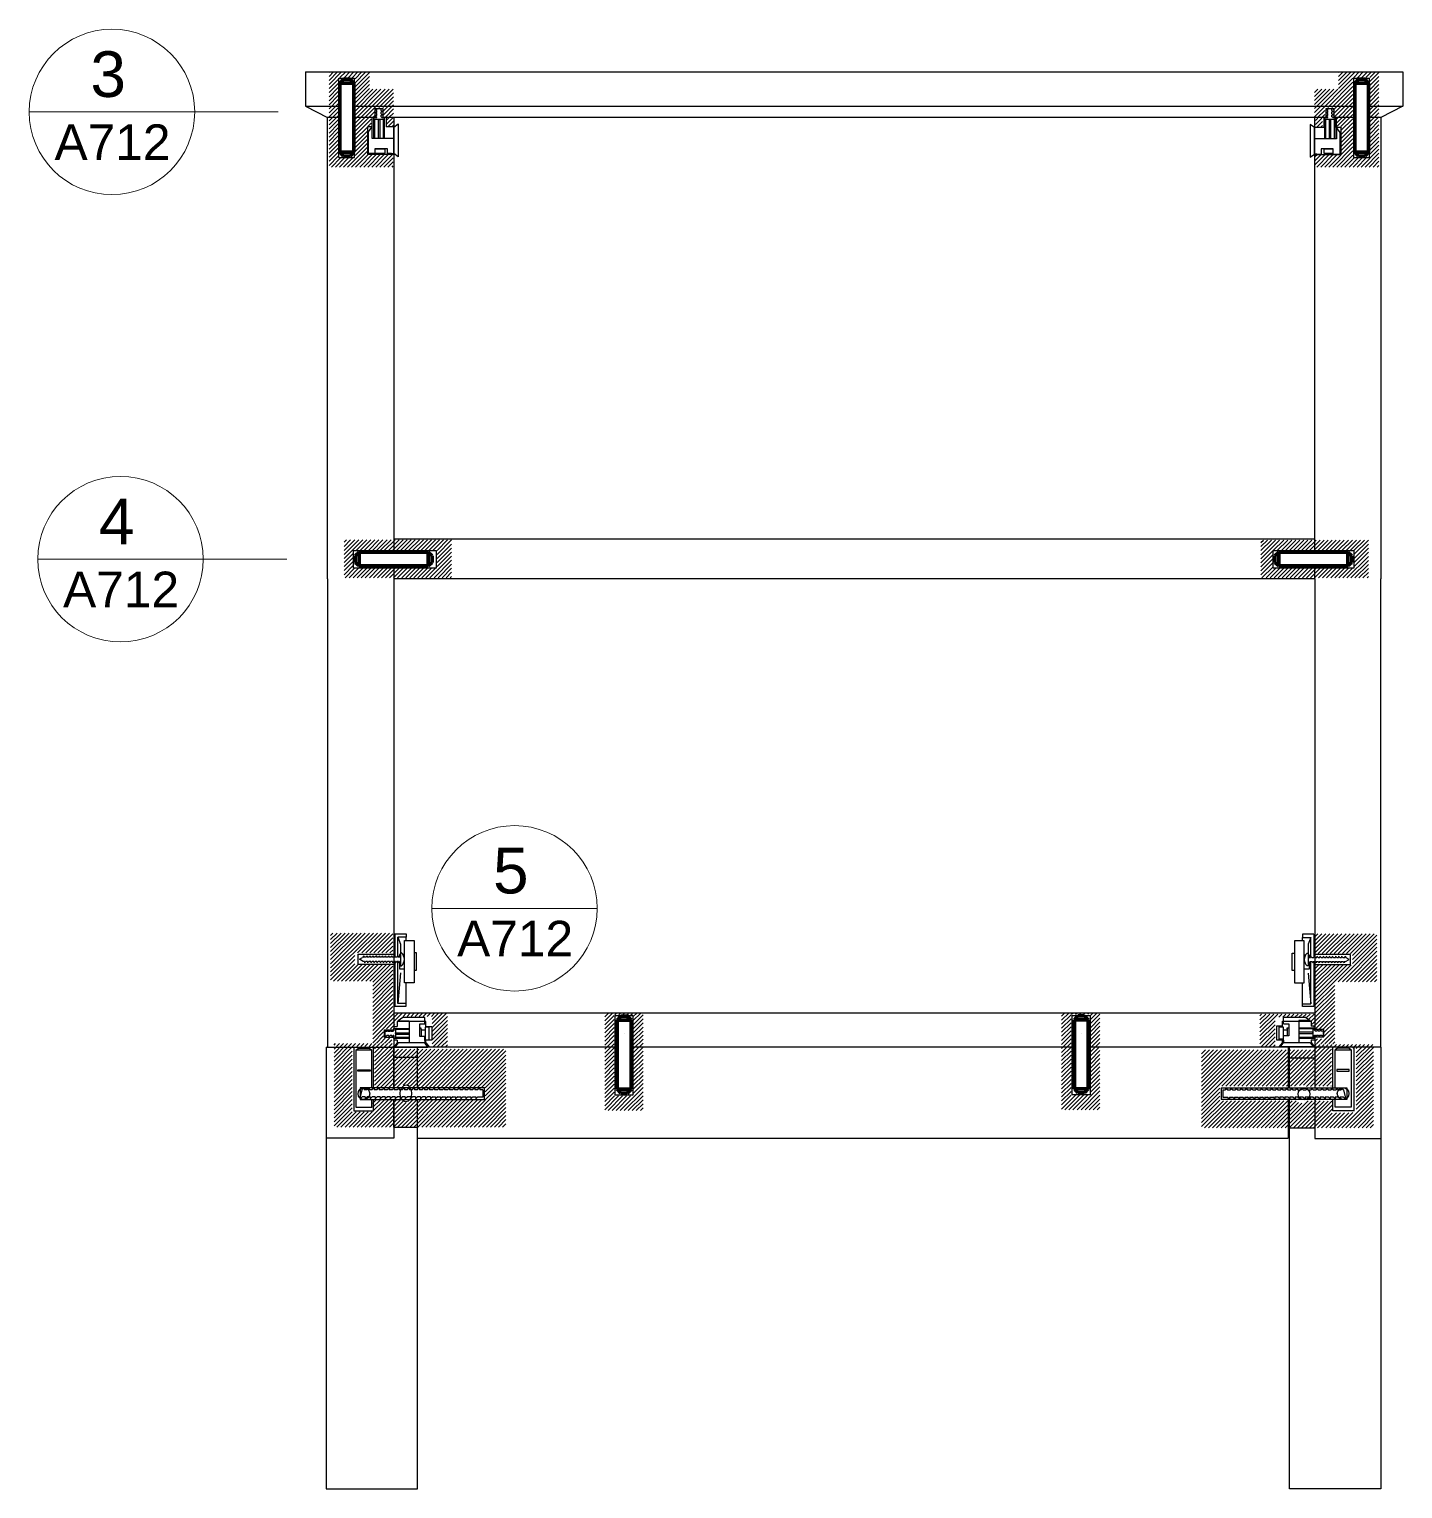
# Model space of a CAD drawing. Header units: centimetres. Extents: x -118 to 1001, y -481 to 203.
# Drawn here: x 749.8 to 809.9, y -164.6 to -100.8 of the extents above; entities that cross this region are included whole.
import ezdxf
from ezdxf.enums import TextEntityAlignment as Align

# ---------------------------------------------------------------- set-up
doc = ezdxf.new("R2010")
doc.units = ezdxf.units.CM
doc.header["$MEASUREMENT"] = 0
doc.linetypes.add('HIDDEN2', pattern=[0.1875, 0.125, -0.0625])
doc.layers.add('A-ANNO-SYMB', color=253, linetype='Continuous', lineweight=18)
for name, color, linetype in [('A-Furn', 8, 'Continuous'), ('linee di prosp', 6, 'Continuous'), ('linee in prospettp', 252, 'Continuous'), ('retini', 245, 'Continuous'), ('viti e cerniere', 3, 'Continuous')]:
    doc.layers.add(name, color=color, linetype=linetype)
doc.styles.get("Standard").update_dxf_attribs({"font": 'Arial.ttf'})
pattern_1 = [(45, (405.99261, -134.67835), (-0.088388348, 0.088388348), [])]
pattern_2 = [(45, (443.76872, -134.70884), (-0.088388348, 0.088388348), [])]

msp = doc.modelspace()

# ---------------------------------------------------------------- hatches: boundary and pattern name
at = {"layer": 'retini', "ltscale": 3}
h = msp.add_hatch(dxfattribs=at)
h.set_pattern_fill('ANSI31', color=256)
h.set_pattern_definition(pattern_1)
h.paths.add_polyline_path([(765.746, -103.395), (764.693, -103.395), (764.693, -102.641), (762.925, -102.641), (762.925, -104.14), (763.326, -104.14), (763.326, -102.89), (764.064, -102.894), (764.064, -104.14), (765.746, -104.14)])
h.paths.add_polyline_path([(764.923, -104.2), (765.298, -104.2), (765.298, -104.617), (765.456, -104.617), (765.456, -104.64), (765.746, -104.64), (765.746, -104.14), (764.064, -104.14), (764.064, -104.64), (764.772, -104.64), (764.772, -104.617), (764.923, -104.617)])
h.paths.add_polyline_path([(763.326, -104.14), (762.925, -104.14), (762.925, -104.64), (763.326, -104.64)])
h.paths.add_polyline_path([(763.326, -104.64), (762.925, -104.64), (762.925, -106.801), (765.726, -106.801), (765.726, -106.256), (764.589, -106.256), (764.587, -105.02), (764.772, -105.02), (764.772, -104.64), (764.064, -104.64), (764.064, -106.401), (763.326, -106.401)])
h = msp.add_hatch(dxfattribs=at)
h.set_pattern_fill('ANSI31', color=256)
h.set_pattern_definition([(45, (451.57194, -134.6773), (-0.088388348, 0.088388348), [])])
h.paths.add_polyline_path([(806.036, -103.394), (807.089, -103.394), (807.089, -102.64), (808.857, -102.64), (808.857, -104.139), (808.456, -104.139), (808.456, -102.889), (807.717, -102.893), (807.717, -104.139), (806.036, -104.139)])
h.paths.add_polyline_path([(806.859, -104.199), (806.484, -104.199), (806.484, -104.616), (806.326, -104.616), (806.326, -104.639), (806.036, -104.639), (806.036, -104.139), (807.717, -104.139), (807.717, -104.639), (807.009, -104.639), (807.009, -104.616), (806.859, -104.616)])
h.paths.add_polyline_path([(808.456, -104.139), (808.857, -104.139), (808.857, -104.639), (808.456, -104.639)])
h.paths.add_polyline_path([(808.456, -104.639), (808.857, -104.639), (808.857, -106.8), (806.056, -106.8), (806.056, -106.255), (807.193, -106.255), (807.194, -105.018), (807.009, -105.018), (807.009, -104.639), (807.717, -104.639), (807.717, -106.4), (808.456, -106.4)])
at = {"layer": 'retini'}
h = msp.add_hatch(dxfattribs=at)
h.set_pattern_fill('ANSI31', color=256)
h.set_pattern_definition(pattern_1)
h.paths.add_polyline_path([(765.748, -104.646), (765.434, -104.646), (765.434, -105.03), (765.748, -105.03)])
h = msp.add_hatch(dxfattribs=at)
h.set_pattern_fill('ANSI31', color=256)
h.set_pattern_definition([(45, (446.63414, -134.69509), (-0.088388348, 0.088388348), [])])
h.paths.add_polyline_path([(806.39, -104.662), (806.075, -104.662), (806.075, -105.046), (806.39, -105.046)])
at = {"layer": 'retini', "ltscale": 3}
h = msp.add_hatch(dxfattribs=at)
h.set_pattern_fill('ANSI31', color=256)
h.set_pattern_definition([(45, (365.88207, -134.66828), (-0.088388348, 0.088388348), [])])
h.paths.add_polyline_path([(765.934, -123.114), (763.584, -123.114), (763.582, -124.771), (765.934, -124.771), (765.934, -124.347), (763.999, -124.358), (763.999, -123.58), (765.934, -123.569)])
h.paths.add_polyline_path([(768.283, -123.114), (765.934, -123.114), (765.934, -123.569), (767.651, -123.569), (767.651, -124.347), (765.934, -124.347), (765.934, -124.771), (768.283, -124.771)])
h = msp.add_hatch(dxfattribs=at)
h.set_pattern_fill('ANSI31', color=256)
h.set_pattern_definition(pattern_1)
h.paths.add_polyline_path([(806.044, -123.124), (803.695, -123.124), (803.692, -124.781), (806.044, -124.781), (806.044, -124.357), (804.23, -124.357), (804.23, -123.579), (806.044, -123.579)])
h.paths.add_polyline_path([(808.394, -123.124), (806.044, -123.124), (806.044, -123.579), (807.762, -123.579), (807.762, -124.357), (806.044, -124.357), (806.044, -124.781), (808.394, -124.781)])
h = msp.add_hatch(dxfattribs=at)
h.set_pattern_fill('ANSI31', color=256)
h.set_pattern_definition(pattern_1)
h.paths.add_polyline_path([(765.715, -141.68), (764.054, -141.68), (764.054, -141.185), (765.711, -141.185), (765.711, -140.32), (762.992, -140.32), (762.992, -142.424), (764.837, -142.424), (764.837, -145.139), (765.674, -145.138), (765.674, -144.925), (765.312, -144.925), (765.312, -144.517), (765.718, -144.517), (765.753, -144.442), (765.753, -143.833), (765.715, -143.833)])
h.paths.add_polyline_path([(766.136, -143.971), (767.443, -143.971), (767.443, -145.289), (768.109, -145.289), (768.109, -143.833), (765.753, -143.833), (765.753, -144.413), (765.767, -144.413), (765.894, -144.143)])
h = msp.add_hatch(dxfattribs=at)
h.set_pattern_fill('ANSI31', color=256)
h.set_pattern_definition(pattern_2)
h.paths.add_polyline_path([(806.043, -141.711), (807.704, -141.711), (807.704, -141.216), (806.047, -141.216), (806.047, -140.35), (808.766, -140.35), (808.766, -142.455), (806.921, -142.455), (806.921, -145.17), (806.084, -145.169), (806.084, -144.956), (806.447, -144.956), (806.447, -144.547), (806.04, -144.547), (806.005, -144.473), (806.005, -143.864), (806.043, -143.864)])
h.paths.add_polyline_path([(805.622, -144.001), (804.315, -144.001), (804.315, -145.32), (803.649, -145.32), (803.649, -143.864), (806.005, -143.864), (806.005, -144.443), (805.991, -144.443), (805.864, -144.173)])
h = msp.add_hatch(dxfattribs=at)
h.set_pattern_fill('ANSI31', color=256)
h.set_pattern_definition(pattern_1)
h.paths.add_polyline_path([(775.4, -143.903), (776.248, -143.903), (776.248, -145.318), (776.661, -145.318), (776.661, -143.839), (774.987, -143.839), (774.987, -145.318), (775.4, -145.318)])
h.paths.add_polyline_path([(775.4, -145.318), (774.987, -145.318), (774.987, -148.087), (776.661, -148.087), (776.661, -145.318), (776.248, -145.318), (776.248, -147.451), (775.4, -147.451)])
h = msp.add_hatch(dxfattribs=at)
h.set_pattern_fill('ANSI31', color=256)
h.set_pattern_definition([(45, (425.97893, -134.647), (-0.088388348, 0.088388348), [])])
h.paths.add_polyline_path([(795.387, -143.871), (796.234, -143.871), (796.234, -145.286), (796.647, -145.286), (796.647, -143.808), (794.973, -143.808), (794.973, -145.286), (795.387, -145.286)])
h.paths.add_polyline_path([(795.387, -145.286), (794.973, -145.286), (794.973, -148.055), (796.647, -148.055), (796.647, -145.286), (796.234, -145.286), (796.234, -147.42), (795.387, -147.42)])
h = msp.add_hatch(dxfattribs=at)
h.set_pattern_fill('ANSI31', color=256)
h.set_pattern_definition(pattern_1)
h.paths.add_polyline_path([(763.938, -145.344), (764.079, -145.318), (763.142, -145.318), (763.142, -148.809), (765.753, -148.809), (765.753, -147.631), (765.729, -147.631), (764.83, -147.631), (764.83, -148.149), (763.938, -148.149)])
h.paths.add_polyline_path([(765.753, -145.318), (764.919, -145.318), (764.919, -147.061), (765.753, -147.061)], flags=17)
h.paths.add_polyline_path([(765.753, -145.161), (763.142, -145.161), (763.142, -145.318), (764.079, -145.318), (764.081, -145.283), (764.833, -145.283), (764.833, -145.318), (765.753, -145.318)])
edge = h.paths.add_edge_path()
edge.add_line((766.795, -145.751), (765.753, -145.751))
edge.add_line((765.753, -145.751), (765.753, -147.061))
edge.add_line((765.753, -147.061), (766.07, -147.061))
edge.add_arc((766.283, -147.198), 0.254, 32.73759, 147.26241, ccw=False)
edge.add_line((766.497, -147.061), (766.795, -147.061))
edge.add_line((766.795, -147.061), (766.795, -145.751))
edge = h.paths.add_edge_path()
edge.add_line((766.795, -147.631), (766.492, -147.631))
edge.add_arc((766.301, -147.499), 0.232, 214.73568, 325.26432, ccw=False)
edge.add_line((766.11, -147.631), (765.753, -147.631))
edge.add_line((765.753, -147.631), (765.753, -148.809))
edge.add_line((765.753, -148.809), (766.795, -148.809))
edge.add_line((766.795, -148.809), (766.795, -147.631))
h.paths.add_polyline_path([(766.795, -145.405), (765.753, -145.405), (765.753, -145.751), (766.795, -145.751)])
h.paths.add_polyline_path([(770.663, -145.405), (766.795, -145.405), (766.795, -147.061), (769.759, -147.061), (769.759, -147.631), (766.795, -147.631), (766.795, -148.809), (770.663, -148.809)])
h = msp.add_hatch(dxfattribs=at)
h.set_pattern_fill('ANSI31', color=256)
h.set_pattern_definition(pattern_2)
h.paths.add_polyline_path([(807.865, -145.372), (807.679, -145.348), (808.616, -145.348), (808.616, -148.84), (806.005, -148.84), (806.005, -147.661), (806.029, -147.661), (806.802, -147.681), (806.802, -148.198), (807.865, -148.177)])
h.paths.add_polyline_path([(806.005, -145.348), (806.779, -145.343), (806.779, -147.015), (806.005, -147.021)])
h.paths.add_polyline_path([(806.005, -145.191), (808.616, -145.191), (808.616, -145.348), (807.679, -145.348), (807.677, -145.314), (806.925, -145.314), (806.925, -145.348), (806.005, -145.348)])
edge = h.paths.add_edge_path()
edge.add_line((804.963, -145.782), (806.005, -145.782))
edge.add_line((806.005, -145.782), (806.005, -147.037))
edge.add_line((806.005, -147.037), (805.688, -147.037))
edge.add_arc((805.467, -147.409), 0.433, 59.1911, 118.25023)
edge.add_line((805.261, -147.027), (804.963, -147.027))
edge.add_line((804.963, -147.027), (804.963, -145.782))
edge = h.paths.add_edge_path()
edge.add_line((804.963, -147.661), (805.266, -147.661))
edge.add_arc((805.457, -147.529), 0.232, 214.73568, 325.26432)
edge.add_line((805.648, -147.661), (806.005, -147.661))
edge.add_line((806.005, -147.661), (806.005, -148.84))
edge.add_line((806.005, -148.84), (804.963, -148.84))
edge.add_line((804.963, -148.84), (804.963, -147.661))
h.paths.add_polyline_path([(804.963, -145.436), (806.005, -145.436), (806.005, -145.782), (804.963, -145.782)])
h.paths.add_polyline_path([(801.095, -145.436), (804.963, -145.436), (804.963, -147.023), (801.893, -147.023), (801.893, -147.661), (804.963, -147.661), (804.963, -148.84), (801.095, -148.84)])

# ---------------------------------------------------------------- linework, layer by layer
at = {"linetype": 'Continuous', "lineweight": 20}
for p, q in [((749.807, -104.39), (757.048, -104.39)), ((750.181, -123.962), (757.421, -123.962)), ((767.42, -139.24), (774.661, -139.24))]:
    msp.add_line(p, q, dxfattribs=at)
at = {"layer": 'A-ANNO-SYMB'}
for p, q in [((757.048, -104.39), (760.702, -104.39)), ((757.421, -123.962), (761.075, -123.962))]:
    msp.add_line(p, q, dxfattribs=at)
at = {"layer": 'A-ANNO-SYMB', "linetype": 'Continuous', "lineweight": 20}
for centre in [(753.428, -104.39), (753.801, -123.962), (771.041, -139.24)]:
    msp.add_circle(centre, 3.62, dxfattribs=at)
at = {"layer": 'A-Furn'}
for p, q in [((761.899, -102.64), (809.899, -102.64)), ((761.899, -102.64), (761.899, -104.14)), ((809.899, -102.64), (809.899, -104.14)), ((761.899, -104.14), (762.856, -104.64)), ((763.349, -104.64), (762.856, -104.64)), ((765.013, -104.64), (764.038, -104.64)), ((806.614, -104.64), (765.232, -104.64)), ((807.752, -104.64), (806.831, -104.64)), ((808.942, -104.64), (808.442, -104.64)), ((809.899, -104.14), (808.942, -104.64)), ((765.753, -123.067), (806.044, -123.067)), ((762.856, -124.819), (762.856, -145.318)), ((806.044, -124.819), (765.753, -124.819)), ((765.753, -124.819), (765.753, -144.59)), ((806.044, -124.819), (806.044, -144.579)), ((808.942, -145.318), (808.942, -124.819)), ((765.753, -143.815), (806.044, -143.81)), ((765.753, -144.809), (765.753, -145.318)), ((806.044, -144.793), (806.044, -145.318)), ((762.795, -145.318), (766.795, -145.318)), ((762.795, -145.318), (762.795, -164.64)), ((762.856, -145.318), (765.753, -145.318)), ((775.435, -145.318), (765.693, -145.318)), ((766.795, -147.093), (766.795, -145.318)), ((766.795, -147.093), (766.795, -145.318)), ((795.438, -145.318), (776.213, -145.318)), ((806.044, -145.318), (796.217, -145.318)), ((804.881, -145.293), (804.881, -147.093)), ((808.942, -145.318), (804.942, -145.318)), ((804.942, -147.093), (804.942, -145.318)), ((808.942, -145.318), (806.044, -145.318)), ((808.942, -145.318), (808.942, -164.64)), ((766.795, -149.293), (766.795, -147.604)), ((766.795, -164.64), (766.795, -147.604)), ((804.881, -147.604), (804.881, -149.293)), ((804.942, -164.64), (804.942, -147.604)), ((766.795, -149.293), (804.881, -149.293)), ((762.795, -164.64), (766.795, -164.64)), ((808.942, -164.64), (804.942, -164.64))]:
    msp.add_line(p, q, dxfattribs=at)
for points in [[(762.856, -124.819), (762.856, -104.64)], [(765.753, -104.64), (765.753, -123.58)], [(806.044, -123.579), (806.044, -104.64)], [(808.942, -104.64), (808.942, -124.819)], [(765.753, -124.358), (765.753, -124.819)], [(806.044, -124.819), (806.044, -124.357)]]:
    msp.add_lwpolyline(points, dxfattribs=at)
at = {"layer": 'linee di prosp'}
for p, q in [((763.349, -106.388), (763.349, -102.913)), ((763.349, -102.913), (764.03, -102.913)), ((764.038, -106.388), (764.038, -102.913)), ((807.752, -106.379), (807.752, -102.913)), ((807.752, -102.913), (808.434, -102.913)), ((808.442, -106.385), (808.442, -102.913)), ((761.899, -104.14), (763.349, -104.14)), ((764.038, -104.14), (807.752, -104.14)), ((764.79, -104.64), (764.79, -105.036)), ((764.937, -104.638), (764.937, -104.236)), ((764.937, -104.236), (765.271, -104.236)), ((765.271, -104.236), (765.271, -104.638)), ((765.426, -104.64), (765.426, -105.036)), ((806.438, -104.661), (806.438, -105.059)), ((806.545, -104.637), (806.545, -104.235)), ((806.545, -104.235), (806.878, -104.235)), ((806.878, -104.235), (806.878, -104.637)), ((806.983, -104.661), (806.983, -105.059)), ((808.442, -104.14), (809.899, -104.14)), ((764.604, -105.036), (764.604, -106.24)), ((764.79, -105.036), (764.604, -105.036)), ((765.753, -105.036), (765.426, -105.036)), ((806.044, -105.059), (806.438, -105.059)), ((806.983, -105.059), (807.193, -105.059)), ((807.193, -105.059), (807.193, -106.263)), ((763.349, -106.388), (764.038, -106.388)), ((764.604, -106.24), (765.335, -106.24)), ((765.335, -106.24), (765.753, -106.24)), ((806.402, -106.263), (806.044, -106.263)), ((807.193, -106.263), (806.402, -106.263)), ((807.752, -106.379), (808.442, -106.385)), ((765.801, -140.358), (766.301, -140.357)), ((765.801, -140.358), (765.801, -141.325)), ((765.933, -141.328), (765.933, -140.503)), ((766.301, -140.503), (765.933, -140.503)), ((765.933, -140.503), (766.054, -140.802)), ((766.301, -140.357), (766.301, -140.503)), ((806.008, -140.368), (805.508, -140.368)), ((805.508, -140.368), (805.508, -140.513)), ((805.508, -140.513), (805.876, -140.513)), ((805.876, -140.513), (805.755, -140.813)), ((805.876, -141.339), (805.876, -140.513)), ((806.008, -140.368), (806.008, -141.336)), ((766.054, -140.802), (766.054, -141.185)), ((805.755, -140.813), (805.755, -141.196)), ((764.2, -141.69), (764.2, -141.248)), ((764.2, -141.248), (765.801, -141.248)), ((765.801, -141.69), (764.2, -141.69)), ((765.801, -141.561), (765.8, -143.522)), ((765.933, -143.403), (765.933, -141.561)), ((766.054, -141.265), (766.011, -141.265)), ((766.011, -141.265), (766.011, -141.375)), ((766.011, -141.579), (766.011, -141.889)), ((766.223, -141.265), (766.159, -141.265)), ((805.586, -141.276), (805.65, -141.276)), ((805.755, -141.276), (805.798, -141.276)), ((805.798, -141.276), (805.798, -141.386)), ((805.798, -141.59), (805.798, -141.9)), ((805.876, -143.414), (805.876, -141.572)), ((807.609, -141.259), (806.008, -141.259)), ((806.008, -141.572), (806.009, -143.533)), ((806.008, -141.701), (807.609, -141.701)), ((807.609, -141.701), (807.609, -141.259)), ((766.054, -142.067), (765.933, -143.403)), ((766.011, -141.889), (766.223, -141.889)), ((805.798, -141.9), (805.586, -141.9)), ((805.755, -142.078), (805.876, -143.414)), ((765.8, -143.522), (766.301, -143.522)), ((766.301, -143.403), (765.933, -143.403)), ((766.301, -143.522), (766.301, -143.403)), ((805.508, -143.533), (805.508, -143.414)), ((805.508, -143.414), (805.876, -143.414)), ((806.009, -143.533), (805.508, -143.533)), ((767.156, -144.19), (765.907, -144.19)), ((765.907, -144.19), (765.907, -144.413)), ((767.156, -144.413), (767.156, -144.19)), ((775.435, -145.332), (775.435, -143.933)), ((775.435, -143.933), (776.213, -143.933)), ((776.213, -143.933), (776.213, -145.332)), ((795.438, -145.293), (795.438, -143.934)), ((795.438, -143.934), (796.217, -143.934)), ((796.217, -143.934), (796.217, -145.293)), ((804.636, -144.173), (805.885, -144.173)), ((804.636, -144.397), (804.636, -144.173)), ((805.885, -144.173), (805.885, -144.397)), ((765.352, -144.885), (765.352, -144.551)), ((765.352, -144.551), (765.753, -144.551)), ((765.753, -144.885), (765.352, -144.885)), ((806.44, -144.535), (806.039, -144.535)), ((806.039, -144.868), (806.44, -144.868)), ((806.44, -144.868), (806.44, -144.535)), ((764.007, -145.318), (764.007, -148.107)), ((764.869, -147.093), (764.869, -145.318)), ((765.907, -145.127), (765.753, -145.318)), ((765.753, -145.318), (765.753, -147.093)), ((765.753, -147.093), (765.753, -145.318)), ((765.907, -145.009), (765.907, -145.127)), ((767.156, -145.127), (767.156, -145.009)), ((767.156, -145.127), (767.32, -145.318)), ((804.636, -145.11), (804.472, -145.302)), ((804.636, -145.11), (804.636, -144.992)), ((805.885, -144.992), (805.885, -145.111)), ((805.885, -145.111), (806.039, -145.302)), ((806.044, -145.318), (806.044, -147.093)), ((806.844, -147.093), (806.844, -145.305)), ((807.757, -145.326), (807.757, -148.116)), ((765.753, -145.751), (766.795, -145.751)), ((804.881, -145.788), (806.044, -145.788)), ((769.727, -147.093), (764.281, -147.093)), ((764.281, -147.093), (764.281, -147.604)), ((769.727, -147.604), (769.727, -147.093)), ((801.958, -147.093), (801.955, -147.604)), ((801.958, -147.093), (807.456, -147.093)), ((807.456, -147.093), (807.456, -147.604)), ((764.007, -148.107), (764.869, -148.107)), ((764.281, -147.604), (769.727, -147.604)), ((764.869, -148.107), (764.869, -147.604)), ((765.753, -148.809), (765.753, -147.604)), ((765.753, -147.604), (765.753, -149.293)), ((807.456, -147.604), (801.955, -147.604)), ((806.044, -147.604), (806.044, -149.318)), ((806.844, -148.094), (806.844, -147.604)), ((807.757, -148.107), (806.844, -148.094)), ((765.753, -148.809), (766.795, -148.809)), ((765.753, -149.293), (762.795, -149.293)), ((804.881, -148.846), (806.044, -148.846)), ((806.044, -149.318), (808.942, -149.318))]:
    msp.add_line(p, q, dxfattribs=at)
at = {"layer": 'linee di prosp', "linetype": 'HIDDEN2'}
msp.add_line((765.335, -106.24), (764.79, -106.24), dxfattribs=at)
at = {"layer": 'linee di prosp'}
for points in [[(765.753, -124.358), (763.999, -124.358), (763.999, -123.58), (765.753, -123.58)], [(765.753, -123.58), (767.608, -123.58), (767.608, -124.358), (765.753, -124.358)], [(766.652, -141.943), (766.744, -141.943), (766.744, -141.193), (766.652, -141.193)], [(805.157, -141.953), (805.065, -141.953), (805.065, -141.204), (805.157, -141.204)], [(765.753, -144.413), (765.907, -144.413)], [(767.156, -144.413), (767.42, -144.413), (767.42, -145.009), (767.156, -145.009)], [(804.636, -144.397), (804.371, -144.397), (804.371, -144.992), (804.636, -144.992)], [(806.039, -144.397), (805.885, -144.397)], [(765.907, -145.009), (765.753, -145.009)], [(776.213, -145.308), (776.213, -147.42), (775.435, -147.42), (775.435, -145.308)], [(796.217, -145.293), (796.217, -147.405), (795.438, -147.405), (795.438, -145.293)], [(805.885, -144.992), (806.039, -144.992)]]:
    msp.add_lwpolyline(points, dxfattribs=at)
for points in [[(804.23, -123.579), (807.762, -123.579), (807.762, -124.357), (804.23, -124.357)], [(766.223, -140.649), (766.652, -140.649), (766.652, -142.495), (766.223, -142.495)], [(805.586, -140.66), (805.157, -140.66), (805.157, -142.506), (805.586, -142.506)]]:
    msp.add_lwpolyline(points, close=True, dxfattribs=at)
msp.add_circle((805.578, -147.366), 0.256, dxfattribs=at)
msp.add_ellipse((766.287, -147.338), major_axis=(0, -0.369), ratio=0.677452, dxfattribs=at)
at = {"layer": 'linee in prospettp'}
for p, q in [((766.301, -140.649), (766.301, -140.503)), ((805.508, -140.66), (805.508, -140.513)), ((766.301, -143.403), (766.301, -142.495)), ((805.508, -143.414), (805.508, -142.506))]:
    msp.add_line(p, q, dxfattribs=at)
at = {"layer": 'viti e cerniere', "linetype": 'ByBlock', "lineweight": 100}
for p, q in [((763.563, -102.956), (763.401, -103.135)), ((763.401, -106.145), (763.401, -103.135)), ((763.401, -103.135), (764.003, -103.135)), ((763.563, -102.956), (763.853, -102.956)), ((764.003, -103.135), (763.853, -102.956)), ((764.003, -103.135), (764.003, -106.145)), ((807.955, -102.956), (807.794, -103.135)), ((807.794, -106.145), (807.794, -103.135)), ((807.794, -103.135), (808.396, -103.135)), ((807.955, -102.956), (808.245, -102.956)), ((808.396, -103.135), (808.245, -102.956)), ((808.396, -103.135), (808.396, -106.145)), ((763.563, -106.324), (763.401, -106.145)), ((763.401, -106.145), (764.003, -106.145)), ((763.401, -106.145), (763.552, -106.145)), ((763.563, -106.324), (763.853, -106.324)), ((764.003, -106.145), (763.853, -106.324)), ((807.955, -106.324), (807.794, -106.145)), ((807.794, -106.145), (808.396, -106.145)), ((807.794, -106.145), (807.944, -106.145)), ((807.955, -106.324), (808.245, -106.324)), ((808.396, -106.145), (808.245, -106.324)), ((764.069, -123.818), (764.248, -123.657)), ((764.069, -123.818), (764.069, -124.108)), ((764.248, -123.657), (767.258, -123.657)), ((764.248, -123.657), (764.248, -124.259)), ((764.248, -123.657), (764.248, -123.808)), ((767.438, -123.818), (767.258, -123.657)), ((767.258, -123.657), (767.258, -124.259)), ((767.438, -123.818), (767.438, -124.108)), ((804.299, -123.817), (804.479, -123.656)), ((804.299, -123.817), (804.299, -124.107)), ((804.479, -123.656), (807.488, -123.656)), ((804.479, -123.656), (804.479, -124.258)), ((804.479, -123.656), (804.479, -123.807)), ((807.668, -123.817), (807.488, -123.656)), ((807.488, -123.656), (807.488, -124.258)), ((807.668, -123.817), (807.668, -124.107)), ((764.248, -124.259), (764.069, -124.108)), ((767.258, -124.259), (764.248, -124.259)), ((767.258, -124.259), (767.438, -124.108)), ((804.479, -124.258), (804.299, -124.107)), ((807.488, -124.258), (804.479, -124.258)), ((807.488, -124.258), (807.668, -124.107)), ((775.534, -144.137), (775.684, -143.957)), ((775.534, -147.147), (775.534, -144.137)), ((776.136, -144.137), (775.534, -144.137)), ((775.974, -143.957), (775.684, -143.957)), ((775.974, -143.957), (776.136, -144.137)), ((776.136, -144.137), (775.985, -144.137)), ((776.136, -144.137), (776.136, -147.147)), ((795.537, -144.122), (795.688, -143.943)), ((795.537, -147.132), (795.537, -144.122)), ((796.139, -144.122), (795.537, -144.122)), ((795.978, -143.943), (795.688, -143.943)), ((795.978, -143.943), (796.139, -144.122)), ((796.139, -144.122), (795.989, -144.122)), ((796.139, -144.122), (796.139, -147.132)), ((775.835, -144.733), (775.835, -144.733)), ((795.838, -144.718), (795.838, -144.718)), ((775.534, -147.147), (775.684, -147.326)), ((776.136, -147.147), (775.534, -147.147)), ((775.974, -147.326), (775.684, -147.326)), ((775.974, -147.326), (776.136, -147.147)), ((795.537, -147.132), (795.688, -147.311)), ((796.139, -147.132), (795.537, -147.132)), ((795.978, -147.311), (795.688, -147.311)), ((795.978, -147.311), (796.139, -147.132))]:
    msp.add_line(p, q, dxfattribs=at)
at = {"layer": 'viti e cerniere'}
for p, q in [((764.887, -104.638), (765.013, -104.638)), ((764.887, -105.543), (764.887, -104.638)), ((765.329, -104.718), (764.887, -104.718)), ((764.929, -105.543), (764.929, -104.718)), ((765.199, -104.256), (765.013, -104.256)), ((765.013, -104.256), (765.013, -104.282)), ((765.013, -104.418), (765.013, -104.341)), ((765.013, -104.553), (765.013, -104.477)), ((765.013, -104.638), (765.013, -104.613)), ((765.106, -104.718), (765.071, -104.718)), ((765.071, -104.718), (765.071, -105.543)), ((765.123, -104.718), (765.088, -104.718)), ((765.106, -104.718), (765.141, -104.718)), ((765.141, -104.718), (765.141, -105.543)), ((765.199, -104.332), (765.199, -104.256)), ((765.199, -104.468), (765.199, -104.391)), ((765.199, -104.603), (765.199, -104.527)), ((765.232, -104.638), (765.329, -104.638)), ((765.289, -104.718), (765.289, -105.543)), ((765.329, -104.638), (765.329, -105.543)), ((806.488, -104.637), (806.614, -104.637)), ((806.488, -105.566), (806.488, -104.637)), ((806.931, -104.717), (806.488, -104.717)), ((806.531, -105.566), (806.531, -104.717)), ((806.8, -104.255), (806.614, -104.255)), ((806.614, -104.255), (806.614, -104.282)), ((806.614, -104.417), (806.614, -104.341)), ((806.614, -104.553), (806.614, -104.477)), ((806.614, -104.637), (806.614, -104.612)), ((806.707, -104.717), (806.672, -104.717)), ((806.672, -104.717), (806.672, -105.566)), ((806.725, -104.717), (806.69, -104.717)), ((806.707, -104.717), (806.742, -104.717)), ((806.742, -104.717), (806.742, -105.566)), ((806.8, -104.332), (806.8, -104.255)), ((806.8, -104.467), (806.8, -104.391)), ((806.8, -104.603), (806.8, -104.526)), ((806.833, -104.637), (806.931, -104.637)), ((806.891, -104.717), (806.891, -105.566)), ((806.931, -104.637), (806.931, -105.566)), ((764.648, -105.262), (764.799, -105.051)), ((764.648, -106.215), (764.648, -105.262)), ((764.799, -105.051), (764.799, -105.543)), ((765.762, -105.051), (765.952, -104.915)), ((765.762, -106.215), (765.762, -105.051)), ((765.952, -104.915), (765.952, -106.351)), ((806.038, -105.074), (805.848, -104.938)), ((805.848, -104.938), (805.848, -106.374)), ((806.038, -106.238), (806.038, -105.074)), ((807.152, -105.285), (807.001, -105.074)), ((807.001, -105.074), (807.001, -105.566)), ((807.152, -106.238), (807.152, -105.285)), ((764.799, -105.543), (765.662, -105.543)), ((764.949, -106.215), (764.949, -105.984)), ((764.949, -105.984), (765.471, -105.984)), ((764.96, -106.014), (764.96, -105.984)), ((765.255, -106.014), (765.255, -105.984)), ((765.471, -105.984), (765.471, -106.215)), ((765.662, -105.543), (765.762, -105.543)), ((806.138, -105.566), (806.038, -105.566)), ((807.001, -105.566), (806.138, -105.566)), ((806.851, -106.007), (806.329, -106.007)), ((806.329, -106.007), (806.329, -106.238)), ((806.561, -106.013), (806.561, -106.007)), ((806.851, -106.238), (806.851, -106.007)), ((764.949, -106.215), (764.648, -106.215)), ((765.662, -106.215), (765.471, -106.215)), ((765.662, -106.215), (765.762, -106.215)), ((765.952, -106.351), (765.762, -106.215)), ((805.848, -106.374), (806.038, -106.238)), ((806.138, -106.238), (806.038, -106.238)), ((806.138, -106.238), (806.329, -106.238)), ((806.851, -106.238), (807.152, -106.238)), ((764.257, -141.468), (764.388, -141.393)), ((764.419, -141.561), (764.257, -141.468)), ((764.452, -141.319), (764.388, -141.393)), ((764.478, -141.561), (764.419, -141.561)), ((764.452, -141.319), (764.452, -141.375)), ((764.528, -141.375), (764.452, -141.375)), ((764.478, -141.561), (764.478, -141.618)), ((764.537, -141.561), (764.478, -141.618)), ((764.587, -141.319), (764.528, -141.375)), ((764.614, -141.561), (764.537, -141.561)), ((764.587, -141.319), (764.587, -141.375)), ((764.664, -141.375), (764.587, -141.375)), ((764.614, -141.561), (764.614, -141.618)), ((764.673, -141.561), (764.614, -141.618)), ((764.723, -141.319), (764.664, -141.375)), ((764.749, -141.561), (764.673, -141.561)), ((764.723, -141.319), (764.723, -141.375)), ((764.799, -141.375), (764.723, -141.375)), ((764.749, -141.561), (764.749, -141.618)), ((764.809, -141.561), (764.749, -141.618)), ((764.858, -141.319), (764.799, -141.375)), ((764.885, -141.561), (764.809, -141.561)), ((764.858, -141.319), (764.858, -141.375)), ((764.935, -141.375), (764.858, -141.375)), ((764.885, -141.561), (764.885, -141.618)), ((764.944, -141.561), (764.885, -141.618)), ((764.994, -141.319), (764.935, -141.375)), ((765.021, -141.561), (764.944, -141.561)), ((764.994, -141.319), (764.994, -141.375)), ((765.071, -141.375), (764.994, -141.375)), ((765.021, -141.561), (765.021, -141.618)), ((765.08, -141.561), (765.021, -141.618)), ((765.13, -141.319), (765.071, -141.375)), ((765.156, -141.561), (765.08, -141.561)), ((765.13, -141.319), (765.13, -141.375)), ((765.206, -141.375), (765.13, -141.375)), ((765.156, -141.561), (765.156, -141.618)), ((765.215, -141.561), (765.156, -141.618)), ((765.265, -141.319), (765.206, -141.375)), ((765.292, -141.561), (765.215, -141.561)), ((765.265, -141.319), (765.265, -141.375)), ((765.342, -141.375), (765.265, -141.375)), ((765.292, -141.561), (765.292, -141.618)), ((765.351, -141.561), (765.292, -141.618)), ((765.401, -141.319), (765.342, -141.375)), ((765.427, -141.561), (765.351, -141.561)), ((765.401, -141.319), (765.401, -141.375)), ((765.477, -141.375), (765.401, -141.375)), ((765.427, -141.561), (765.427, -141.618)), ((765.486, -141.561), (765.427, -141.618)), ((765.536, -141.319), (765.477, -141.375)), ((765.563, -141.561), (765.486, -141.561)), ((765.536, -141.319), (765.536, -141.375)), ((765.613, -141.375), (765.536, -141.375)), ((765.563, -141.561), (765.563, -141.618)), ((765.622, -141.561), (765.563, -141.618)), ((765.672, -141.319), (765.613, -141.375)), ((765.699, -141.561), (765.622, -141.561)), ((765.672, -141.319), (765.672, -141.375)), ((765.748, -141.375), (765.672, -141.375)), ((765.699, -141.561), (765.699, -141.618)), ((765.758, -141.561), (765.699, -141.618)), ((765.808, -141.319), (765.748, -141.375)), ((765.834, -141.561), (765.758, -141.561)), ((765.834, -141.561), (765.758, -141.561)), ((765.808, -141.319), (765.808, -141.375)), ((765.884, -141.375), (765.808, -141.375)), ((765.834, -141.561), (765.834, -141.618)), ((765.893, -141.561), (765.834, -141.618)), ((765.943, -141.319), (765.884, -141.375)), ((765.97, -141.561), (765.893, -141.561)), ((765.97, -141.561), (765.893, -141.561)), ((765.943, -141.319), (765.943, -141.375)), ((766.02, -141.375), (765.943, -141.375)), ((765.97, -141.561), (765.97, -141.618)), ((766.029, -141.561), (765.97, -141.618)), ((766.054, -141.342), (766.02, -141.375)), ((766.054, -141.561), (766.029, -141.561)), ((766.091, -141.185), (766.054, -141.185)), ((766.054, -141.185), (766.054, -141.751)), ((766.054, -141.751), (766.091, -141.751)), ((805.718, -141.196), (805.755, -141.196)), ((805.755, -141.762), (805.718, -141.762)), ((805.755, -141.196), (805.755, -141.762)), ((805.755, -141.353), (805.789, -141.386)), ((805.755, -141.572), (805.78, -141.572)), ((805.78, -141.572), (805.839, -141.629)), ((805.789, -141.386), (805.866, -141.386)), ((805.839, -141.572), (805.916, -141.572)), ((805.839, -141.572), (805.839, -141.629)), ((805.839, -141.572), (805.916, -141.572)), ((805.866, -141.329), (805.925, -141.386)), ((805.866, -141.329), (805.866, -141.386)), ((805.916, -141.572), (805.975, -141.629)), ((805.925, -141.386), (806.001, -141.386)), ((805.975, -141.572), (806.051, -141.572)), ((805.975, -141.572), (805.975, -141.629)), ((805.975, -141.572), (806.051, -141.572)), ((806.001, -141.329), (806.061, -141.386)), ((806.001, -141.329), (806.001, -141.386)), ((806.051, -141.572), (806.11, -141.629)), ((806.061, -141.386), (806.137, -141.386)), ((806.11, -141.572), (806.11, -141.629)), ((806.11, -141.572), (806.187, -141.572)), ((806.137, -141.329), (806.196, -141.386)), ((806.137, -141.329), (806.137, -141.386)), ((806.187, -141.572), (806.246, -141.629)), ((806.196, -141.386), (806.273, -141.386)), ((806.246, -141.572), (806.246, -141.629)), ((806.246, -141.572), (806.323, -141.572)), ((806.273, -141.329), (806.332, -141.386)), ((806.273, -141.329), (806.273, -141.386)), ((806.323, -141.572), (806.382, -141.629)), ((806.332, -141.386), (806.408, -141.386)), ((806.382, -141.572), (806.382, -141.629)), ((806.382, -141.572), (806.458, -141.572)), ((806.408, -141.329), (806.467, -141.386)), ((806.408, -141.329), (806.408, -141.386)), ((806.458, -141.572), (806.517, -141.629)), ((806.467, -141.386), (806.544, -141.386)), ((806.517, -141.572), (806.517, -141.629)), ((806.517, -141.572), (806.594, -141.572)), ((806.544, -141.329), (806.603, -141.386)), ((806.544, -141.329), (806.544, -141.386)), ((806.594, -141.572), (806.653, -141.629)), ((806.603, -141.386), (806.679, -141.386)), ((806.653, -141.572), (806.653, -141.629)), ((806.653, -141.572), (806.729, -141.572)), ((806.679, -141.329), (806.738, -141.386)), ((806.679, -141.329), (806.679, -141.386)), ((806.729, -141.572), (806.788, -141.629)), ((806.738, -141.386), (806.815, -141.386)), ((806.788, -141.572), (806.788, -141.629)), ((806.788, -141.572), (806.865, -141.572)), ((806.815, -141.329), (806.874, -141.386)), ((806.815, -141.329), (806.815, -141.386)), ((806.865, -141.572), (806.924, -141.629)), ((806.874, -141.386), (806.951, -141.386)), ((806.924, -141.572), (806.924, -141.629)), ((806.924, -141.572), (807, -141.572)), ((806.951, -141.329), (807.01, -141.386)), ((806.951, -141.329), (806.951, -141.386)), ((807, -141.572), (807.06, -141.629)), ((807.01, -141.386), (807.086, -141.386)), ((807.06, -141.572), (807.06, -141.629)), ((807.06, -141.572), (807.136, -141.572)), ((807.086, -141.329), (807.145, -141.386)), ((807.086, -141.329), (807.086, -141.386)), ((807.136, -141.572), (807.195, -141.629)), ((807.145, -141.386), (807.222, -141.386)), ((807.195, -141.572), (807.195, -141.629)), ((807.195, -141.572), (807.272, -141.572)), ((807.222, -141.329), (807.281, -141.386)), ((807.222, -141.329), (807.222, -141.386)), ((807.272, -141.572), (807.331, -141.629)), ((807.281, -141.386), (807.357, -141.386)), ((807.331, -141.572), (807.331, -141.629)), ((807.331, -141.572), (807.39, -141.572)), ((807.357, -141.329), (807.421, -141.404)), ((807.357, -141.329), (807.357, -141.386)), ((807.39, -141.572), (807.552, -141.479)), ((807.552, -141.479), (807.421, -141.404)), ((766.155, -144.014), (765.944, -144.164)), ((765.944, -144.164), (766.436, -144.164)), ((767.109, -144.014), (766.155, -144.014)), ((766.436, -144.164), (766.436, -145.027)), ((767.109, -144.315), (766.877, -144.315)), ((766.877, -144.315), (766.877, -144.836)), ((767.109, -144.315), (767.109, -144.014)), ((804.683, -144.298), (804.683, -143.997)), ((804.683, -143.997), (805.637, -143.997)), ((804.683, -144.298), (804.914, -144.298)), ((804.914, -144.298), (804.914, -144.82)), ((805.356, -144.148), (805.356, -145.011)), ((805.848, -144.148), (805.356, -144.148)), ((805.637, -143.997), (805.848, -144.148)), ((765.448, -144.623), (765.371, -144.623)), ((765.371, -144.623), (765.371, -144.809)), ((765.371, -144.809), (765.398, -144.809)), ((765.534, -144.809), (765.457, -144.809)), ((765.583, -144.623), (765.507, -144.623)), ((765.669, -144.809), (765.593, -144.809)), ((765.719, -144.623), (765.643, -144.623)), ((765.753, -144.809), (765.728, -144.809)), ((765.753, -144.492), (766.436, -144.492)), ((765.753, -144.59), (765.753, -144.492)), ((765.753, -144.935), (765.753, -144.809)), ((766.436, -144.935), (765.753, -144.935)), ((765.833, -144.492), (765.833, -144.935)), ((765.833, -144.532), (766.436, -144.532)), ((765.833, -144.716), (765.833, -144.681)), ((765.833, -144.681), (766.436, -144.681)), ((765.833, -144.698), (765.833, -144.733)), ((765.833, -144.716), (765.833, -144.751)), ((765.833, -144.751), (766.436, -144.751)), ((766.436, -144.892), (765.833, -144.892)), ((766.954, -144.49), (766.877, -144.49)), ((766.877, -144.836), (767.109, -144.836)), ((766.954, -144.529), (766.954, -144.49)), ((766.954, -144.529), (766.954, -144.567)), ((767.129, -144.567), (766.954, -144.567)), ((766.954, -144.567), (766.954, -144.837)), ((767.109, -145.027), (767.109, -144.836)), ((767.129, -144.862), (767.109, -144.862)), ((804.662, -144.55), (804.838, -144.55)), ((804.662, -144.846), (804.683, -144.846)), ((804.683, -145.011), (804.683, -144.82)), ((804.914, -144.82), (804.683, -144.82)), ((804.838, -144.512), (804.838, -144.474)), ((804.838, -144.474), (804.914, -144.474)), ((804.838, -144.512), (804.838, -144.55)), ((804.838, -144.55), (804.838, -144.82)), ((806.039, -144.476), (805.356, -144.476)), ((805.959, -144.516), (805.356, -144.516)), ((805.959, -144.665), (805.356, -144.665)), ((805.959, -144.735), (805.356, -144.735)), ((805.356, -144.876), (805.959, -144.876)), ((805.356, -144.919), (806.039, -144.919)), ((805.959, -144.476), (805.959, -144.919)), ((805.959, -144.7), (805.959, -144.665)), ((805.959, -144.682), (805.959, -144.717)), ((805.959, -144.7), (805.959, -144.735)), ((806.039, -144.574), (806.039, -144.476)), ((806.039, -144.919), (806.039, -144.793)), ((806.039, -144.793), (806.064, -144.793)), ((806.073, -144.607), (806.149, -144.607)), ((806.123, -144.793), (806.199, -144.793)), ((806.208, -144.607), (806.285, -144.607)), ((806.258, -144.793), (806.335, -144.793)), ((806.344, -144.607), (806.421, -144.607)), ((806.421, -144.793), (806.394, -144.793)), ((806.421, -144.607), (806.421, -144.793)), ((764.102, -145.443), (764.213, -145.361)), ((764.213, -145.361), (764.69, -145.361)), ((764.69, -145.361), (764.795, -145.443)), ((765.944, -145.127), (765.808, -145.318)), ((765.808, -145.318), (767.245, -145.318)), ((767.109, -145.127), (765.944, -145.127)), ((766.436, -145.027), (766.436, -145.127)), ((767.109, -145.018), (767.109, -145.118)), ((767.245, -145.318), (767.109, -145.127)), ((804.547, -145.302), (804.683, -145.111)), ((805.984, -145.302), (804.547, -145.302)), ((804.683, -145.002), (804.683, -145.102)), ((804.683, -145.111), (805.848, -145.111)), ((805.356, -145.011), (805.356, -145.111)), ((805.848, -145.111), (805.984, -145.302)), ((807.047, -145.353), (806.942, -145.435)), ((807.524, -145.353), (807.047, -145.353)), ((807.634, -145.435), (807.524, -145.353)), ((764.501, -147.489), (764.377, -147.489)), ((764.582, -147.186), (764.458, -147.186)), ((764.721, -147.49), (764.596, -147.489)), ((764.802, -147.186), (764.678, -147.186)), ((764.941, -147.49), (764.816, -147.49)), ((765.022, -147.186), (764.898, -147.186)), ((765.161, -147.491), (765.036, -147.49)), ((765.242, -147.186), (765.118, -147.186)), ((765.381, -147.491), (765.255, -147.491)), ((765.463, -147.186), (765.338, -147.186)), ((765.602, -147.491), (765.475, -147.491)), ((765.683, -147.186), (765.558, -147.186)), ((765.822, -147.492), (765.695, -147.492)), ((765.903, -147.186), (765.779, -147.186)), ((766.042, -147.492), (765.914, -147.492)), ((766.123, -147.186), (765.999, -147.186)), ((766.262, -147.493), (766.134, -147.493)), ((766.343, -147.186), (766.219, -147.186)), ((766.482, -147.493), (766.353, -147.493)), ((766.563, -147.186), (766.439, -147.186)), ((766.702, -147.494), (766.573, -147.494)), ((766.783, -147.186), (766.659, -147.186)), ((766.923, -147.494), (766.793, -147.494)), ((767.004, -147.186), (766.879, -147.186)), ((767.143, -147.495), (767.012, -147.495)), ((767.224, -147.186), (767.1, -147.186)), ((767.363, -147.495), (767.232, -147.495)), ((767.444, -147.186), (767.32, -147.186)), ((767.583, -147.496), (767.452, -147.496)), ((767.664, -147.186), (767.54, -147.186)), ((767.803, -147.496), (767.671, -147.496)), ((767.884, -147.186), (767.76, -147.186)), ((768.023, -147.497), (767.891, -147.497)), ((768.104, -147.186), (767.98, -147.186)), ((768.244, -147.497), (768.111, -147.497)), ((768.325, -147.186), (768.2, -147.186)), ((768.464, -147.498), (768.33, -147.497)), ((768.545, -147.186), (768.42, -147.186)), ((768.684, -147.498), (768.55, -147.498)), ((768.765, -147.186), (768.641, -147.186)), ((768.904, -147.499), (768.77, -147.498)), ((768.985, -147.186), (768.861, -147.186)), ((769.124, -147.499), (768.989, -147.499)), ((769.205, -147.186), (769.081, -147.186)), ((769.344, -147.5), (769.209, -147.499)), ((769.425, -147.186), (769.301, -147.186)), ((769.646, -147.5), (769.429, -147.5)), ((769.646, -147.186), (769.521, -147.186)), ((769.646, -147.186), (769.646, -147.5)), ((802.02, -147.186), (802.144, -147.186)), ((802.02, -147.186), (802.02, -147.5)), ((802.02, -147.5), (802.236, -147.5)), ((802.24, -147.186), (802.364, -147.186)), ((802.321, -147.5), (802.456, -147.499)), ((802.46, -147.186), (802.584, -147.186)), ((802.541, -147.499), (802.676, -147.499)), ((802.68, -147.186), (802.804, -147.186)), ((802.761, -147.499), (802.895, -147.498)), ((802.9, -147.186), (803.024, -147.186)), ((802.981, -147.498), (803.115, -147.498)), ((803.12, -147.186), (803.245, -147.186)), ((803.201, -147.498), (803.335, -147.497)), ((803.341, -147.186), (803.465, -147.186)), ((803.422, -147.497), (803.554, -147.497)), ((803.561, -147.186), (803.685, -147.186)), ((803.642, -147.497), (803.774, -147.497)), ((803.781, -147.186), (803.905, -147.186)), ((803.862, -147.496), (803.994, -147.496)), ((804.001, -147.186), (804.125, -147.186)), ((804.082, -147.496), (804.213, -147.496)), ((804.221, -147.186), (804.345, -147.186)), ((804.302, -147.495), (804.433, -147.495)), ((804.441, -147.186), (804.566, -147.186)), ((804.522, -147.495), (804.653, -147.495)), ((804.661, -147.186), (804.786, -147.186)), ((804.742, -147.494), (804.872, -147.494)), ((804.882, -147.186), (805.006, -147.186)), ((804.963, -147.494), (805.092, -147.494)), ((805.102, -147.186), (805.226, -147.186)), ((805.183, -147.493), (805.312, -147.493)), ((805.322, -147.186), (805.446, -147.186)), ((805.403, -147.493), (805.531, -147.493)), ((805.542, -147.186), (805.666, -147.186)), ((805.623, -147.492), (805.751, -147.492)), ((805.762, -147.186), (805.886, -147.186)), ((805.843, -147.492), (805.971, -147.492)), ((805.982, -147.186), (806.107, -147.186)), ((806.063, -147.491), (806.19, -147.491)), ((806.203, -147.186), (806.327, -147.186)), ((806.284, -147.491), (806.41, -147.491)), ((806.423, -147.186), (806.547, -147.186)), ((806.504, -147.491), (806.63, -147.49)), ((806.643, -147.186), (806.767, -147.186)), ((806.724, -147.49), (806.849, -147.49)), ((806.863, -147.186), (806.987, -147.186)), ((806.944, -147.49), (807.069, -147.489)), ((807.083, -147.186), (807.207, -147.186)), ((807.164, -147.489), (807.288, -147.489))]:
    msp.add_line(p, q, dxfattribs=at)
for points in [[(765.013, -104.341), (764.956, -104.282)], [(765.013, -104.282), (764.956, -104.282)], [(765.013, -104.477), (764.956, -104.418)], [(765.013, -104.418), (764.956, -104.418)], [(765.013, -104.613), (764.956, -104.553)], [(765.013, -104.553), (764.956, -104.553)], [(765.256, -104.391), (765.199, -104.332)], [(765.256, -104.391), (765.199, -104.391)], [(765.256, -104.527), (765.199, -104.468)], [(765.256, -104.527), (765.199, -104.527)], [(765.232, -104.638), (765.199, -104.603)], [(806.614, -104.341), (806.558, -104.282)], [(806.614, -104.282), (806.558, -104.282)], [(806.614, -104.477), (806.558, -104.417)], [(806.614, -104.417), (806.558, -104.417)], [(806.614, -104.612), (806.558, -104.553)], [(806.614, -104.553), (806.558, -104.553)], [(806.857, -104.391), (806.8, -104.332)], [(806.857, -104.391), (806.8, -104.391)], [(806.857, -104.526), (806.8, -104.467)], [(806.857, -104.526), (806.8, -104.526)], [(806.833, -104.637), (806.8, -104.603)], [(764.949, -106.19), (765.38, -106.19), (765.38, -106.014), (764.949, -106.014)], [(806.851, -106.013), (806.437, -106.013), (806.437, -106.19), (806.851, -106.19)], [(765.398, -144.809), (765.398, -144.866)], [(765.457, -144.809), (765.398, -144.866)], [(765.507, -144.566), (765.448, -144.623)], [(765.507, -144.566), (765.507, -144.623)], [(765.534, -144.809), (765.534, -144.866)], [(765.593, -144.809), (765.534, -144.866)], [(765.643, -144.566), (765.583, -144.623)], [(765.643, -144.566), (765.643, -144.623)], [(765.728, -144.809), (765.669, -144.866)], [(765.669, -144.809), (765.669, -144.866)], [(765.753, -144.59), (765.719, -144.623)], [(806.039, -144.574), (806.073, -144.607)], [(806.064, -144.793), (806.123, -144.849)], [(806.123, -144.793), (806.123, -144.849)], [(806.149, -144.55), (806.208, -144.607)], [(806.149, -144.55), (806.149, -144.607)], [(806.199, -144.793), (806.258, -144.849)], [(806.258, -144.793), (806.258, -144.849)], [(806.285, -144.55), (806.344, -144.607)], [(806.285, -144.55), (806.285, -144.607)], [(806.335, -144.793), (806.394, -144.849)], [(806.394, -144.793), (806.394, -144.849)], [(764.795, -147.093), (764.795, -145.443), (764.102, -145.443), (764.102, -147.947), (764.795, -147.947), (764.795, -147.604)], [(806.942, -147.093), (806.942, -145.435), (807.634, -145.435), (807.634, -147.939), (806.942, -147.939), (806.942, -147.604)], [(764.458, -147.094), (764.362, -147.186), (764.281, -147.489), (764.281, -147.581), (764.281, -147.581)], [(764.377, -147.489), (764.281, -147.581)], [(764.457, -147.096), (764.458, -147.094), (764.458, -147.186)], [(764.597, -147.489), (764.501, -147.581)], [(764.501, -147.489), (764.501, -147.581)], [(764.678, -147.094), (764.582, -147.186)], [(764.678, -147.094), (764.678, -147.186), (764.678, -147.186)], [(764.817, -147.489), (764.721, -147.581)], [(764.721, -147.489), (764.721, -147.581)], [(764.898, -147.094), (764.802, -147.186), (764.802, -147.186)], [(764.898, -147.094), (764.898, -147.186)], [(765.037, -147.489), (764.941, -147.581)], [(764.941, -147.489), (764.941, -147.581)], [(765.118, -147.094), (765.022, -147.186)], [(765.118, -147.094), (765.118, -147.186)], [(765.257, -147.489), (765.161, -147.581)], [(765.161, -147.489), (765.161, -147.581)], [(765.338, -147.094), (765.242, -147.186)], [(765.338, -147.094), (765.338, -147.186)], [(765.477, -147.489), (765.381, -147.581)], [(765.381, -147.489), (765.381, -147.581)], [(765.558, -147.094), (765.463, -147.186)], [(765.558, -147.094), (765.558, -147.186)], [(765.602, -147.489), (765.602, -147.581)], [(765.698, -147.489), (765.602, -147.581)], [(765.779, -147.094), (765.683, -147.186)], [(765.753, -147.164), (765.753, -147.164)], [(765.753, -147.281), (765.753, -147.281)], [(765.779, -147.094), (765.779, -147.186)], [(765.918, -147.489), (765.822, -147.581)], [(765.822, -147.489), (765.822, -147.581)], [(765.999, -147.094), (765.903, -147.186)], [(765.999, -147.094), (765.999, -147.186)], [(766.138, -147.489), (766.042, -147.581)], [(766.042, -147.489), (766.042, -147.581)], [(766.219, -147.094), (766.123, -147.186)], [(766.219, -147.094), (766.219, -147.186)], [(766.358, -147.489), (766.262, -147.581)], [(766.262, -147.489), (766.262, -147.581)], [(766.439, -147.094), (766.343, -147.186)], [(766.439, -147.094), (766.439, -147.186)], [(766.578, -147.489), (766.482, -147.581)], [(766.659, -147.094), (766.563, -147.186)], [(766.659, -147.094), (766.659, -147.186)], [(766.798, -147.489), (766.702, -147.581)], [(766.702, -147.489), (766.702, -147.581)], [(766.879, -147.094), (766.783, -147.186)], [(766.879, -147.094), (766.879, -147.186)], [(767.018, -147.489), (766.923, -147.581)], [(766.923, -147.489), (766.923, -147.581)], [(767.1, -147.094), (767.004, -147.186)], [(767.1, -147.094), (767.1, -147.186)], [(767.239, -147.489), (767.143, -147.581)], [(767.143, -147.489), (767.143, -147.581)], [(767.32, -147.094), (767.224, -147.186)], [(767.32, -147.094), (767.32, -147.186)], [(767.459, -147.489), (767.363, -147.581)], [(767.363, -147.489), (767.363, -147.581)], [(767.54, -147.094), (767.444, -147.186)], [(767.54, -147.094), (767.54, -147.186)], [(767.679, -147.489), (767.583, -147.581)], [(767.583, -147.489), (767.583, -147.581)], [(767.76, -147.094), (767.664, -147.186)], [(767.76, -147.094), (767.76, -147.186)], [(767.899, -147.489), (767.803, -147.581)], [(767.803, -147.489), (767.803, -147.581)], [(767.98, -147.094), (767.884, -147.186)], [(767.98, -147.094), (767.98, -147.186)], [(768.119, -147.489), (768.023, -147.581)], [(768.023, -147.489), (768.023, -147.581)], [(768.2, -147.094), (768.104, -147.186)], [(768.2, -147.094), (768.2, -147.186)], [(768.339, -147.489), (768.244, -147.581)], [(768.244, -147.489), (768.244, -147.581)], [(768.42, -147.094), (768.325, -147.186)], [(768.42, -147.094), (768.42, -147.186)], [(768.56, -147.489), (768.464, -147.581)], [(768.464, -147.489), (768.464, -147.581)], [(768.641, -147.094), (768.545, -147.186)], [(768.641, -147.094), (768.641, -147.186)], [(768.78, -147.489), (768.684, -147.581)], [(768.684, -147.489), (768.684, -147.581)], [(768.861, -147.094), (768.765, -147.186)], [(768.861, -147.094), (768.861, -147.186)], [(769, -147.489), (768.904, -147.581)], [(768.904, -147.489), (768.904, -147.581)], [(769.081, -147.094), (768.985, -147.186)], [(769.081, -147.094), (769.081, -147.186)], [(769.22, -147.489), (769.124, -147.581)], [(769.124, -147.489), (769.124, -147.581)], [(769.301, -147.094), (769.205, -147.186)], [(769.301, -147.094), (769.301, -147.186)], [(769.44, -147.489), (769.344, -147.581)], [(769.344, -147.489), (769.344, -147.581)], [(769.521, -147.094), (769.425, -147.186)], [(769.521, -147.094), (769.521, -147.186)], [(802.144, -147.094), (802.24, -147.186)], [(802.144, -147.094), (802.144, -147.186)], [(802.236, -147.5), (802.321, -147.581)], [(802.321, -147.5), (802.321, -147.581)], [(802.364, -147.094), (802.46, -147.186)], [(802.364, -147.094), (802.364, -147.186)], [(802.456, -147.499), (802.541, -147.581)], [(802.541, -147.499), (802.541, -147.581)], [(802.584, -147.094), (802.68, -147.186)], [(802.584, -147.094), (802.584, -147.186)], [(802.676, -147.499), (802.761, -147.581)], [(802.761, -147.499), (802.761, -147.581)], [(802.804, -147.094), (802.9, -147.186)], [(802.804, -147.094), (802.804, -147.186)], [(802.895, -147.498), (802.981, -147.581)], [(802.981, -147.498), (802.981, -147.581)], [(803.024, -147.094), (803.12, -147.186)], [(803.024, -147.094), (803.024, -147.186)], [(803.105, -147.489), (803.201, -147.581)], [(803.201, -147.489), (803.201, -147.581)], [(803.245, -147.094), (803.341, -147.186)], [(803.245, -147.094), (803.245, -147.186)], [(803.326, -147.489), (803.422, -147.581)], [(803.422, -147.489), (803.422, -147.581)], [(803.465, -147.094), (803.561, -147.186)], [(803.465, -147.094), (803.465, -147.186)], [(803.546, -147.489), (803.642, -147.581)], [(803.642, -147.489), (803.642, -147.581)], [(803.685, -147.094), (803.781, -147.186)], [(803.685, -147.094), (803.685, -147.186)], [(803.766, -147.489), (803.862, -147.581)], [(803.862, -147.489), (803.862, -147.581)], [(803.905, -147.094), (804.001, -147.186)], [(803.905, -147.094), (803.905, -147.186)], [(803.986, -147.489), (804.082, -147.581)], [(804.082, -147.489), (804.082, -147.581)], [(804.125, -147.094), (804.221, -147.186)], [(804.125, -147.094), (804.125, -147.186)], [(804.206, -147.489), (804.302, -147.581)], [(804.302, -147.489), (804.302, -147.581)], [(804.345, -147.094), (804.441, -147.186)], [(804.345, -147.094), (804.345, -147.186)], [(804.426, -147.489), (804.522, -147.581)], [(804.522, -147.489), (804.522, -147.581)], [(804.566, -147.094), (804.661, -147.186)], [(804.566, -147.094), (804.566, -147.186)], [(804.653, -147.495), (804.742, -147.581)], [(804.742, -147.494), (804.742, -147.581)], [(804.786, -147.094), (804.882, -147.186)], [(804.786, -147.094), (804.786, -147.186)], [(804.872, -147.494), (804.963, -147.581)], [(804.963, -147.494), (804.963, -147.581)], [(805.006, -147.094), (805.102, -147.186)], [(805.006, -147.094), (805.006, -147.186)], [(805.092, -147.494), (805.183, -147.581)], [(805.183, -147.493), (805.183, -147.581)], [(805.226, -147.094), (805.322, -147.186)], [(805.226, -147.094), (805.226, -147.186)], [(805.312, -147.493), (805.403, -147.581)], [(805.403, -147.493), (805.403, -147.581)], [(805.446, -147.094), (805.542, -147.186)], [(805.446, -147.094), (805.446, -147.186)], [(805.531, -147.493), (805.623, -147.581)], [(805.623, -147.492), (805.623, -147.581)], [(805.666, -147.094), (805.762, -147.186), (805.763, -147.189)], [(805.666, -147.094), (805.666, -147.186)], [(805.751, -147.492), (805.843, -147.581)], [(805.843, -147.492), (805.843, -147.581)], [(805.886, -147.094), (805.982, -147.186)], [(805.886, -147.094), (805.886, -147.186)], [(805.968, -147.489), (806.063, -147.581)], [(806.063, -147.489), (806.063, -147.581)], [(806.107, -147.094), (806.203, -147.186)], [(806.107, -147.094), (806.107, -147.186)], [(806.188, -147.489), (806.284, -147.581)], [(806.284, -147.489), (806.284, -147.581)], [(806.327, -147.094), (806.423, -147.186)], [(806.327, -147.094), (806.327, -147.186)], [(806.408, -147.489), (806.504, -147.581)], [(806.504, -147.489), (806.504, -147.581)], [(806.547, -147.094), (806.643, -147.186)], [(806.547, -147.094), (806.547, -147.186)], [(806.628, -147.489), (806.724, -147.581)], [(806.724, -147.489), (806.724, -147.581)], [(806.767, -147.094), (806.863, -147.186)], [(806.767, -147.094), (806.767, -147.186)], [(806.848, -147.489), (806.944, -147.581)], [(806.944, -147.489), (806.944, -147.581)], [(806.987, -147.094), (807.083, -147.186), (807.084, -147.19)], [(806.987, -147.094), (806.987, -147.186)], [(807.069, -147.489), (807.164, -147.581)], [(807.164, -147.489), (807.164, -147.581)], [(807.207, -147.094), (807.303, -147.186), (807.384, -147.489), (807.384, -147.581)], [(807.207, -147.094), (807.207, -147.186)], [(807.288, -147.489), (807.384, -147.581)]]:
    msp.add_lwpolyline(points, dxfattribs=at)
for points in [[(767.129, -144.987), (767.306, -144.987), (767.306, -144.442), (767.129, -144.442)], [(804.662, -144.97), (804.486, -144.97), (804.486, -144.426), (804.662, -144.426)], [(764.179, -146.302), (764.723, -146.302), (764.723, -146.368), (764.179, -146.368)], [(807.558, -146.294), (807.013, -146.294), (807.013, -146.36), (807.558, -146.36)]]:
    msp.add_lwpolyline(points, close=True, dxfattribs=at)
for centre in [(764.448, -147.352), (807.289, -147.344)]:
    msp.add_circle(centre, 0.256, dxfattribs=at)
for centre, start, end in [((765.842, -141.468), 311.40962, 48.59038), ((805.967, -141.479), 131.40962, 228.59038)]:
    msp.add_arc(centre, 0.377, start, end, dxfattribs=at)

# ---------------------------------------------------------------- texts
at = {"layer": 'A-ANNO-SYMB', "linetype": 'Continuous', "lineweight": 20}
for tag, text, height, p in [('3', 'A', 2, (753.263, -101.736)), ('A712', 'A301', 1.5555, (753.453, -104.934)), ('4', 'A', 2, (753.636, -121.308)), ('A712', 'A301', 1.5555, (753.827, -124.506)), ('5', 'A', 2, (770.876, -136.587)), ('A712', 'A301', 1.5555, (771.066, -139.785))]:
    msp.add_attdef(tag, text=text, height=height, dxfattribs=at).set_placement(p, align=Align.TOP_CENTER)

doc.saveas('drawing.dxf')
